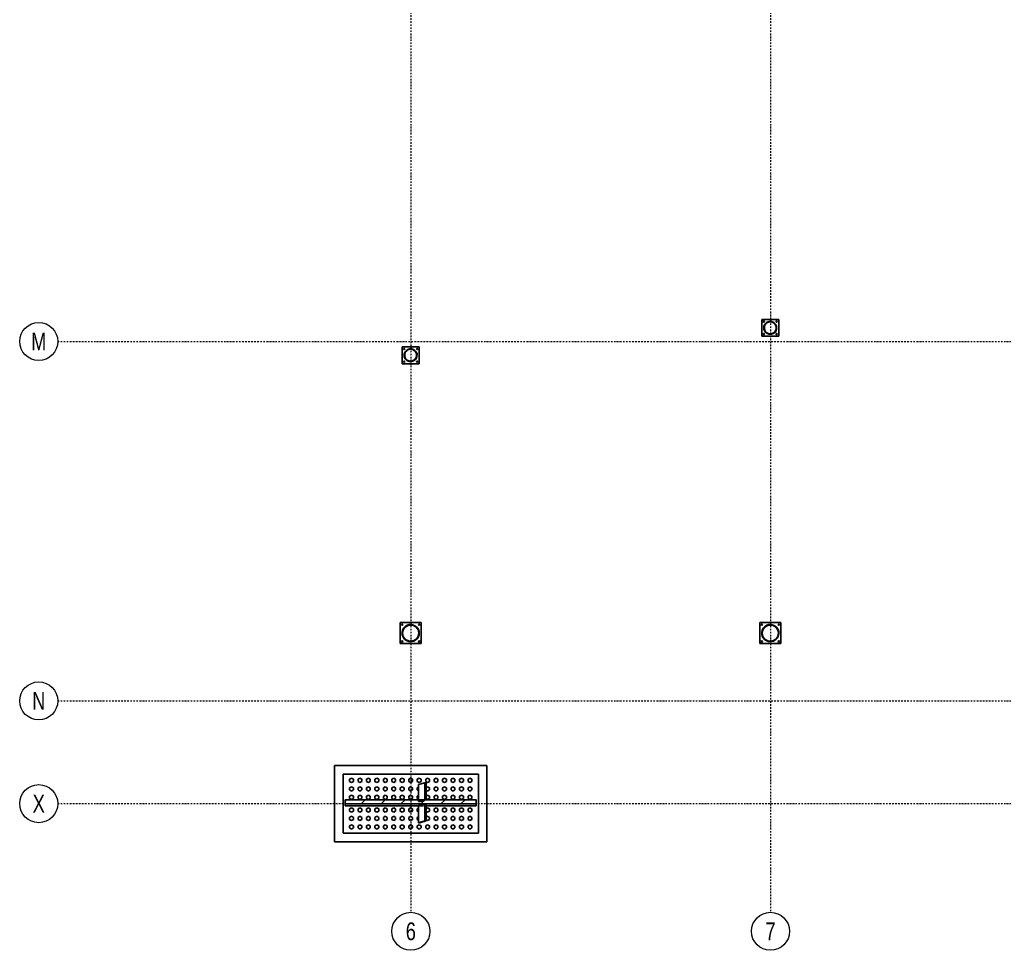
# Model space of a CAD drawing. Header units: millimetres. Extents: x 1541 to 289025, y -12015 to 47026.
# Drawn here: x 130882 to 132569, y -11969 to -10374 of the extents above; entities that cross this region are included whole.
import ezdxf
from ezdxf.enums import TextEntityAlignment as Align

# ---------------------------------------------------------------- set-up
doc = ezdxf.new("R2010")
doc.units = ezdxf.units.MM
doc.header["$LTSCALE"] = 0.1
for name, pattern in [('DASHDOTX2', [50.8, 25.4, -12.7, 0, -12.7]), ('DXK_LINE_DOT2', [3.9198, 1.9599, -1.9599]), ('DXK_LINE_DOT3', [5.9187, 2.979, -0.9799, 0.9799, -0.9799]), ('Grid Line', [3.33375, 1.905, -0.47625, 0.47625, -0.47625])]:
    doc.linetypes.add(name, pattern=pattern)
doc.layers.get('0').update_dxf_attribs({"color": 255})
doc.layers.add('E_EJES', color=8, linetype='Continuous', lineweight=9)
doc.layers.add('E_EJES-1', color=8, linetype='Grid Line', lineweight=9)
doc.styles.add('Swis721 LtCn BT_1', font='swisscl.ttf', dxfattribs={"height": 0.42})

# ---------------------------------------------------------------- blocks, each defined once
blk = doc.blocks.new('Grid - CNI_NOMBRE EJES-372759-_26_00m_LOC COLUMNAS Y MUROS PISO 7')
at = {"layer": 'E_EJES'}
blk.add_circle((0, 0), 0.003, dxfattribs=at)

msp = doc.modelspace()

# ---------------------------------------------------------------- hatches: boundary and pattern name
at = {"linetype": 'Continuous'}
h = msp.add_hatch(color=96, dxfattribs=at)
h.paths.add_polyline_path([(132178.8, -10901.8), (132178.6, -10899.6), (132177.9, -10897.6), (132176.9, -10895.7), (132175.5, -10894), (132173.8, -10892.6), (132171.9, -10891.6), (132169.9, -10891), (132167.7, -10890.7), (132165.6, -10891), (132163.5, -10891.6), (132161.6, -10892.6), (132159.9, -10894), (132158.5, -10895.7), (132157.5, -10897.6), (132156.9, -10899.6), (132156.7, -10901.8), (132156.9, -10904), (132157.5, -10906), (132158.5, -10907.9), (132159.9, -10909.6), (132161.6, -10911), (132163.5, -10912), (132165.6, -10912.6), (132167.7, -10912.9), (132169.9, -10912.6), (132171.9, -10912), (132173.8, -10911), (132175.5, -10909.6), (132176.9, -10907.9), (132177.9, -10906), (132178.6, -10904)])
h.paths.add_polyline_path([(132177.3, -10905.8), (132176.3, -10907.5), (132175, -10909.1), (132173.4, -10910.4), (132171.7, -10911.3), (132169.7, -10911.9), (132167.7, -10912.1), (132165.7, -10911.9), (132163.8, -10911.3), (132162, -10910.4), (132160.4, -10909.1), (132159.1, -10907.5), (132158.2, -10905.8), (132157.6, -10903.8), (132157.4, -10901.8), (132157.6, -10899.8), (132158.2, -10897.9), (132159.1, -10896.1), (132160.4, -10894.5), (132162, -10893.2), (132163.8, -10892.3), (132165.7, -10891.7), (132167.7, -10891.5), (132169.7, -10891.7), (132171.7, -10892.3), (132173.4, -10893.2), (132175, -10894.5), (132176.3, -10896.1), (132177.3, -10897.9), (132177.8, -10899.8), (132178, -10901.8), (132177.8, -10903.8)])
h = msp.add_hatch(color=96, dxfattribs=at)
h.paths.add_polyline_path([(131562.6, -10948.9), (131562.4, -10946.7), (131561.8, -10944.7), (131560.7, -10942.8), (131559.4, -10941.1), (131557.7, -10939.7), (131555.8, -10938.7), (131553.7, -10938.1), (131551.5, -10937.8), (131549.4, -10938.1), (131547.3, -10938.7), (131545.4, -10939.7), (131543.7, -10941.1), (131542.4, -10942.8), (131541.3, -10944.7), (131540.7, -10946.7), (131540.5, -10948.9), (131540.7, -10951.1), (131541.3, -10953.1), (131542.4, -10955), (131543.7, -10956.7), (131545.4, -10958.1), (131547.3, -10959.1), (131549.4, -10959.7), (131551.5, -10959.9), (131553.7, -10959.7), (131555.8, -10959.1), (131557.7, -10958.1), (131559.4, -10956.7), (131560.7, -10955), (131561.8, -10953.1), (131562.4, -10951.1)])
h.paths.add_polyline_path([(131561.1, -10952.8), (131560.1, -10954.6), (131558.9, -10956.2), (131557.3, -10957.5), (131555.5, -10958.4), (131553.6, -10959), (131551.5, -10959.2), (131549.5, -10959), (131547.6, -10958.4), (131545.8, -10957.5), (131544.2, -10956.2), (131543, -10954.6), (131542, -10952.8), (131541.4, -10950.9), (131541.2, -10948.9), (131541.4, -10946.9), (131542, -10944.9), (131543, -10943.2), (131544.2, -10941.6), (131545.8, -10940.3), (131547.6, -10939.4), (131549.5, -10938.8), (131551.5, -10938.6), (131553.6, -10938.8), (131555.5, -10939.4), (131557.3, -10940.3), (131558.9, -10941.6), (131560.1, -10943.2), (131561.1, -10944.9), (131561.7, -10946.9), (131561.9, -10948.9), (131561.7, -10950.9)])
h = msp.add_hatch(color=96, dxfattribs=at)
h.paths.add_polyline_path([(131566.3, -11425.1), (131566, -11422.6), (131565.4, -11420.1), (131564.3, -11417.8), (131562.8, -11415.7), (131561, -11413.8), (131558.9, -11412.4), (131556.6, -11411.3), (131554.1, -11410.6), (131551.5, -11410.4), (131549, -11410.6), (131546.5, -11411.3), (131544.2, -11412.4), (131542.1, -11413.8), (131540.3, -11415.7), (131538.8, -11417.8), (131537.7, -11420.1), (131537.1, -11422.6), (131536.8, -11425.1), (131537.1, -11427.7), (131537.7, -11430.2), (131538.8, -11432.5), (131540.3, -11434.6), (131542.1, -11436.4), (131544.2, -11437.9), (131546.5, -11438.9), (131549, -11439.6), (131551.5, -11439.8), (131554.1, -11439.6), (131556.6, -11438.9), (131558.9, -11437.9), (131561, -11436.4), (131562.8, -11434.6), (131564.3, -11432.5), (131565.4, -11430.2), (131566, -11427.7)])
h.paths.add_polyline_path([(131564.6, -11429.9), (131563.5, -11432), (131562.2, -11434), (131560.4, -11435.7), (131558.5, -11437.1), (131556.3, -11438.1), (131554, -11438.8), (131551.5, -11439), (131549.1, -11438.8), (131546.8, -11438.1), (131544.6, -11437.1), (131542.6, -11435.7), (131540.9, -11434), (131539.6, -11432), (131538.5, -11429.9), (131537.9, -11427.5), (131537.7, -11425.1), (131537.9, -11422.7), (131538.5, -11420.4), (131539.6, -11418.2), (131540.9, -11416.2), (131542.6, -11414.5), (131544.6, -11413.1), (131546.8, -11412.1), (131549.1, -11411.5), (131551.5, -11411.3), (131554, -11411.5), (131556.3, -11412.1), (131558.5, -11413.1), (131560.4, -11414.5), (131562.2, -11416.2), (131563.5, -11418.2), (131564.6, -11420.4), (131565.2, -11422.7), (131565.4, -11425.1), (131565.2, -11427.5)])
h = msp.add_hatch(color=96, dxfattribs=at)
h.paths.add_polyline_path([(132182.4, -11425.1), (132182.2, -11422.6), (132181.5, -11420.1), (132180.5, -11417.8), (132179, -11415.7), (132177.2, -11413.8), (132175.1, -11412.4), (132172.7, -11411.3), (132170.3, -11410.6), (132167.7, -11410.4), (132165.2, -11410.6), (132162.7, -11411.3), (132160.4, -11412.4), (132158.2, -11413.8), (132156.4, -11415.7), (132155, -11417.8), (132153.9, -11420.1), (132153.2, -11422.6), (132153, -11425.1), (132153.2, -11427.7), (132153.9, -11430.2), (132155, -11432.5), (132156.4, -11434.6), (132158.2, -11436.4), (132160.4, -11437.9), (132162.7, -11438.9), (132165.2, -11439.6), (132167.7, -11439.8), (132170.3, -11439.6), (132172.7, -11438.9), (132175.1, -11437.9), (132177.2, -11436.4), (132179, -11434.6), (132180.5, -11432.5), (132181.5, -11430.2), (132182.2, -11427.7)])
h.paths.add_polyline_path([(132180.7, -11429.9), (132179.7, -11432), (132178.3, -11434), (132176.6, -11435.7), (132174.6, -11437.1), (132172.4, -11438.1), (132170.1, -11438.8), (132167.7, -11439), (132165.3, -11438.8), (132163, -11438.1), (132160.8, -11437.1), (132158.8, -11435.7), (132157.1, -11434), (132155.7, -11432), (132154.7, -11429.9), (132154.1, -11427.5), (132153.9, -11425.1), (132154.1, -11422.7), (132154.7, -11420.4), (132155.7, -11418.2), (132157.1, -11416.2), (132158.8, -11414.5), (132160.8, -11413.1), (132163, -11412.1), (132165.3, -11411.5), (132167.7, -11411.3), (132170.1, -11411.5), (132172.4, -11412.1), (132174.6, -11413.1), (132176.6, -11414.5), (132178.3, -11416.2), (132179.7, -11418.2), (132180.7, -11420.4), (132181.3, -11422.7), (132181.6, -11425.1), (132181.3, -11427.5)])
h = msp.add_hatch(dxfattribs=at)
h.set_pattern_fill('', scale=7.611392, style=0, pattern_type=0)
h.set_pattern_definition([(45, (131439.663, -11710.71), (-17.088, 17.088), [])])
h.paths.add_polyline_path([(131663.9, -11710.7), (131439.7, -11710.7), (131439.2, -11715.9), (131439.2, -11718), (131663.9, -11718)])

# ---------------------------------------------------------------- linework, layer by layer
at = {"color": 2, "linetype": 'Continuous'}
for p, q in [((132182.2, -10887.3), (132153.2, -10887.3)), ((132153.2, -10887.3), (132153.2, -10916.3)), ((132182.2, -10887.3), (132182.2, -10916.3)), ((132182.2, -10916.3), (132153.2, -10916.3)), ((131566, -10934.4), (131537, -10934.4)), ((131537, -10934.4), (131537, -10963.4)), ((131566, -10934.4), (131566, -10963.4)), ((131566, -10963.4), (131537, -10963.4)), ((131569.7, -11407), (131533.4, -11407)), ((131533.4, -11407), (131533.4, -11443.2)), ((131569.7, -11407), (131569.7, -11443.2)), ((132185.8, -11407), (132149.6, -11407)), ((132149.6, -11407), (132149.6, -11443.2)), ((132185.8, -11407), (132185.8, -11443.2)), ((131569.7, -11443.2), (131533.4, -11443.2)), ((132185.8, -11443.2), (132149.6, -11443.2)), ((131421.1, -11652.3), (131682, -11652.3)), ((131421.1, -11782.7), (131421.1, -11652.3)), ((131682, -11652.3), (131682, -11782.7)), ((131435.6, -11768.2), (131435.6, -11666.8)), ((131435.6, -11666.8), (131667.5, -11666.8)), ((131667.5, -11666.8), (131667.5, -11768.2)), ((131564.9, -11684.9), (131575.6, -11681.7)), ((131564.9, -11710.7), (131564.9, -11684.9)), ((131575.6, -11681.7), (131578.1, -11681.6)), ((131575.6, -11710.8), (131575.6, -11681.7)), ((131578.1, -11710.7), (131578.1, -11681.6)), ((131439.2, -11715.9), (131439.2, -11710.7)), ((131439.2, -11710.7), (131439.7, -11710.7)), ((131439.7, -11710.7), (131439.2, -11715.9)), ((131439.2, -11715.9), (131439.2, -11718)), ((131439.2, -11721.1), (131439.2, -11718)), ((131439.2, -11718), (131663.9, -11718)), ((131564.9, -11721.1), (131439.2, -11721.1)), ((131663.9, -11710.7), (131439.7, -11710.7)), ((131564.9, -11750.1), (131564.9, -11721.1)), ((131575.6, -11710.8), (131578.1, -11710.7)), ((131575.6, -11746.9), (131575.6, -11717.8)), ((131575.6, -11717.8), (131578.1, -11717.8)), ((131578.1, -11746.9), (131578.1, -11717.8)), ((131663.9, -11721.1), (131578.1, -11721.1)), ((131663.9, -11718), (131663.9, -11710.7)), ((131663.9, -11718), (131663.9, -11721.1)), ((131564.9, -11750.1), (131575.6, -11746.9)), ((131567.2, -11750.1), (131564.9, -11750.1)), ((131567.2, -11750.1), (131578.1, -11746.9)), ((131575.6, -11746.9), (131578.1, -11746.9)), ((131667.5, -11768.2), (131435.6, -11768.2)), ((131682, -11782.7), (131421.1, -11782.7))]:
    msp.add_line(p, q, dxfattribs=at)
at = {"color": 7, "linetype": 'Continuous'}
for p, q in [((132155.7, -10890.9), (132156.3, -10890)), ((132156.3, -10891.9), (132155.7, -10890.9)), ((132156.3, -10890), (132157.4, -10890)), ((132157.4, -10891.9), (132156.3, -10891.9)), ((132157.4, -10890), (132158, -10890.9)), ((132158, -10890.9), (132157.4, -10891.9)), ((132177.5, -10890.9), (132178, -10890)), ((132178, -10891.9), (132177.5, -10890.9)), ((132178, -10890), (132179.1, -10890)), ((132179.1, -10891.9), (132178, -10891.9)), ((132179.1, -10890), (132179.7, -10890.9)), ((132179.7, -10890.9), (132179.1, -10891.9)), ((132155.7, -10912.7), (132156.3, -10911.7)), ((132156.3, -10913.7), (132155.7, -10912.7)), ((132156.3, -10911.7), (132157.4, -10911.7)), ((132157.4, -10913.7), (132156.3, -10913.7)), ((132157.4, -10911.7), (132158, -10912.7)), ((132158, -10912.7), (132157.4, -10913.7)), ((132177.5, -10912.7), (132178, -10911.7)), ((132178, -10913.7), (132177.5, -10912.7)), ((132178, -10911.7), (132179.1, -10911.7)), ((132179.1, -10913.7), (132178, -10913.7)), ((132179.1, -10911.7), (132179.7, -10912.7)), ((132179.7, -10912.7), (132179.1, -10913.7)), ((131539.5, -10938), (131540.1, -10937)), ((131540.1, -10939), (131539.5, -10938)), ((131540.1, -10937), (131541.2, -10937)), ((131541.2, -10939), (131540.1, -10939)), ((131541.2, -10937), (131541.8, -10938)), ((131541.8, -10938), (131541.2, -10939)), ((131561.3, -10938), (131561.9, -10937)), ((131561.9, -10939), (131561.3, -10938)), ((131561.9, -10937), (131563, -10937)), ((131563, -10939), (131561.9, -10939)), ((131563, -10937), (131563.6, -10938)), ((131563.6, -10938), (131563, -10939)), ((131539.5, -10959.8), (131540.1, -10958.8)), ((131540.1, -10960.7), (131539.5, -10959.8)), ((131540.1, -10958.8), (131541.2, -10958.8)), ((131541.2, -10960.7), (131540.1, -10960.7)), ((131541.2, -10958.8), (131541.8, -10959.8)), ((131541.8, -10959.8), (131541.2, -10960.7)), ((131561.3, -10959.8), (131561.9, -10958.8)), ((131561.9, -10960.7), (131561.3, -10959.8)), ((131561.9, -10958.8), (131563, -10958.8)), ((131563, -10960.7), (131561.9, -10960.7)), ((131563, -10958.8), (131563.6, -10959.8)), ((131563.6, -10959.8), (131563, -10960.7)), ((131535.9, -11410.6), (131536.5, -11409.6)), ((131536.5, -11411.6), (131535.9, -11410.6)), ((131536.5, -11409.6), (131537.6, -11409.6)), ((131537.6, -11411.6), (131536.5, -11411.6)), ((131537.6, -11409.6), (131538.2, -11410.6)), ((131538.2, -11410.6), (131537.6, -11411.6)), ((131564.9, -11410.6), (131565.5, -11409.6)), ((131565.5, -11411.6), (131564.9, -11410.6)), ((131565.5, -11409.6), (131566.6, -11409.6)), ((131566.6, -11411.6), (131565.5, -11411.6)), ((131566.6, -11409.6), (131567.2, -11410.6)), ((131567.2, -11410.6), (131566.6, -11411.6)), ((132152.1, -11410.6), (132152.6, -11409.6)), ((132152.6, -11411.6), (132152.1, -11410.6)), ((132152.6, -11409.6), (132153.8, -11409.6)), ((132153.8, -11411.6), (132152.6, -11411.6)), ((132153.8, -11409.6), (132154.3, -11410.6)), ((132154.3, -11410.6), (132153.8, -11411.6)), ((132181.1, -11410.6), (132181.6, -11409.6)), ((132181.6, -11411.6), (132181.1, -11410.6)), ((132181.6, -11409.6), (132182.8, -11409.6)), ((132182.8, -11411.6), (132181.6, -11411.6)), ((132182.8, -11409.6), (132183.3, -11410.6)), ((132183.3, -11410.6), (132182.8, -11411.6)), ((131535.9, -11439.6), (131536.5, -11438.6)), ((131536.5, -11440.6), (131535.9, -11439.6)), ((131536.5, -11438.6), (131537.6, -11438.6)), ((131537.6, -11440.6), (131536.5, -11440.6)), ((131537.6, -11438.6), (131538.2, -11439.6)), ((131538.2, -11439.6), (131537.6, -11440.6)), ((131564.9, -11439.6), (131565.5, -11438.6)), ((131565.5, -11440.6), (131564.9, -11439.6)), ((131565.5, -11438.6), (131566.6, -11438.6)), ((131566.6, -11440.6), (131565.5, -11440.6)), ((131566.6, -11438.6), (131567.2, -11439.6)), ((131567.2, -11439.6), (131566.6, -11440.6)), ((132152.1, -11439.6), (132152.6, -11438.6)), ((132152.6, -11440.6), (132152.1, -11439.6)), ((132152.6, -11438.6), (132153.8, -11438.6)), ((132153.8, -11440.6), (132152.6, -11440.6)), ((132153.8, -11438.6), (132154.3, -11439.6)), ((132154.3, -11439.6), (132153.8, -11440.6)), ((132181.1, -11439.6), (132181.6, -11438.6)), ((132181.6, -11440.6), (132181.1, -11439.6)), ((132181.6, -11438.6), (132182.8, -11438.6)), ((132182.8, -11440.6), (132181.6, -11440.6)), ((132182.8, -11438.6), (132183.3, -11439.6)), ((132183.3, -11439.6), (132182.8, -11440.6)), ((131446.8, -11675.7), (131450.1, -11673.9)), ((131450.1, -11673.9), (131453.3, -11675.7)), ((131461.3, -11675.7), (131464.6, -11673.9)), ((131464.6, -11673.9), (131467.8, -11675.7)), ((131475.8, -11675.7), (131479.1, -11673.9)), ((131479.1, -11673.9), (131482.3, -11675.7)), ((131490.3, -11675.7), (131493.6, -11673.9)), ((131493.6, -11673.9), (131496.8, -11675.7)), ((131504.8, -11675.7), (131508.1, -11673.9)), ((131508.1, -11673.9), (131511.3, -11675.7)), ((131519.3, -11675.7), (131522.6, -11673.9)), ((131522.6, -11673.9), (131525.8, -11675.7)), ((131533.8, -11675.7), (131537, -11673.9)), ((131537, -11673.9), (131540.3, -11675.7)), ((131548.3, -11675.7), (131551.5, -11673.9)), ((131551.5, -11673.9), (131554.8, -11675.7)), ((131562.8, -11675.7), (131566, -11673.9)), ((131566, -11673.9), (131569.3, -11675.7)), ((131577.3, -11675.7), (131580.5, -11673.9)), ((131580.5, -11673.9), (131583.8, -11675.7)), ((131591.8, -11675.7), (131595, -11673.9)), ((131595, -11673.9), (131598.3, -11675.7)), ((131606.3, -11675.7), (131609.5, -11673.9)), ((131609.5, -11673.9), (131612.8, -11675.7)), ((131620.8, -11675.7), (131624, -11673.9)), ((131624, -11673.9), (131627.3, -11675.7)), ((131635.3, -11675.7), (131638.5, -11673.9)), ((131638.5, -11673.9), (131641.8, -11675.7)), ((131649.8, -11675.7), (131653, -11673.9)), ((131653, -11673.9), (131656.3, -11675.7)), ((131446.8, -11679.5), (131446.8, -11675.7)), ((131450.1, -11681.4), (131446.8, -11679.5)), ((131446.8, -11690.2), (131450.1, -11688.4)), ((131446.8, -11694), (131446.8, -11690.2)), ((131453.3, -11679.5), (131450.1, -11681.4)), ((131450.1, -11688.4), (131453.3, -11690.2)), ((131453.3, -11675.7), (131453.3, -11679.5)), ((131453.3, -11690.2), (131453.3, -11694)), ((131461.3, -11679.5), (131461.3, -11675.7)), ((131464.6, -11681.4), (131461.3, -11679.5)), ((131461.3, -11690.2), (131464.6, -11688.4)), ((131461.3, -11694), (131461.3, -11690.2)), ((131467.8, -11679.5), (131464.6, -11681.4)), ((131464.6, -11688.4), (131467.8, -11690.2)), ((131467.8, -11675.7), (131467.8, -11679.5)), ((131467.8, -11690.2), (131467.8, -11694)), ((131475.8, -11679.5), (131475.8, -11675.7)), ((131479.1, -11681.4), (131475.8, -11679.5)), ((131475.8, -11690.2), (131479.1, -11688.4)), ((131475.8, -11694), (131475.8, -11690.2)), ((131482.3, -11679.5), (131479.1, -11681.4)), ((131479.1, -11688.4), (131482.3, -11690.2)), ((131482.3, -11675.7), (131482.3, -11679.5)), ((131482.3, -11690.2), (131482.3, -11694)), ((131490.3, -11679.5), (131490.3, -11675.7)), ((131493.6, -11681.4), (131490.3, -11679.5)), ((131490.3, -11690.2), (131493.6, -11688.4)), ((131490.3, -11694), (131490.3, -11690.2)), ((131496.8, -11679.5), (131493.6, -11681.4)), ((131493.6, -11688.4), (131496.8, -11690.2)), ((131496.8, -11675.7), (131496.8, -11679.5)), ((131496.8, -11690.2), (131496.8, -11694)), ((131504.8, -11679.5), (131504.8, -11675.7)), ((131508.1, -11681.4), (131504.8, -11679.5)), ((131504.8, -11690.2), (131508.1, -11688.4)), ((131504.8, -11694), (131504.8, -11690.2)), ((131511.3, -11679.5), (131508.1, -11681.4)), ((131508.1, -11688.4), (131511.3, -11690.2)), ((131511.3, -11675.7), (131511.3, -11679.5)), ((131511.3, -11690.2), (131511.3, -11694)), ((131519.3, -11679.5), (131519.3, -11675.7)), ((131522.6, -11681.4), (131519.3, -11679.5)), ((131519.3, -11690.2), (131522.6, -11688.4)), ((131519.3, -11694), (131519.3, -11690.2)), ((131525.8, -11679.5), (131522.6, -11681.4)), ((131522.6, -11688.4), (131525.8, -11690.2)), ((131525.8, -11675.7), (131525.8, -11679.5)), ((131525.8, -11690.2), (131525.8, -11694)), ((131533.8, -11679.5), (131533.8, -11675.7)), ((131537, -11681.4), (131533.8, -11679.5)), ((131533.8, -11690.2), (131537, -11688.4)), ((131533.8, -11694), (131533.8, -11690.2)), ((131540.3, -11679.5), (131537, -11681.4)), ((131537, -11688.4), (131540.3, -11690.2)), ((131540.3, -11675.7), (131540.3, -11679.5)), ((131540.3, -11690.2), (131540.3, -11694)), ((131548.3, -11679.5), (131548.3, -11675.7)), ((131551.5, -11681.4), (131548.3, -11679.5)), ((131548.3, -11690.2), (131551.5, -11688.4)), ((131548.3, -11694), (131548.3, -11690.2)), ((131554.8, -11679.5), (131551.5, -11681.4)), ((131551.5, -11688.4), (131554.8, -11690.2)), ((131554.8, -11675.7), (131554.8, -11679.5)), ((131554.8, -11690.2), (131554.8, -11694)), ((131562.8, -11679.5), (131562.8, -11675.7)), ((131566, -11681.4), (131562.8, -11679.5)), ((131562.8, -11690.2), (131565.5, -11688.7)), ((131562.8, -11694), (131562.8, -11690.2)), ((131569.3, -11679.5), (131566, -11681.4)), ((131569.3, -11675.7), (131569.3, -11679.5)), ((131577.3, -11679.5), (131577.3, -11675.7)), ((131580.5, -11681.4), (131577.3, -11679.5)), ((131580.5, -11688.4), (131578.1, -11689.8)), ((131583.8, -11679.5), (131580.5, -11681.4)), ((131580.5, -11688.4), (131583.8, -11690.2)), ((131583.8, -11675.7), (131583.8, -11679.5)), ((131583.8, -11690.2), (131583.8, -11694)), ((131591.8, -11679.5), (131591.8, -11675.7)), ((131595, -11681.4), (131591.8, -11679.5)), ((131591.8, -11690.2), (131595, -11688.4)), ((131591.8, -11694), (131591.8, -11690.2)), ((131598.3, -11679.5), (131595, -11681.4)), ((131595, -11688.4), (131598.3, -11690.2)), ((131598.3, -11675.7), (131598.3, -11679.5)), ((131598.3, -11690.2), (131598.3, -11694)), ((131606.3, -11679.5), (131606.3, -11675.7)), ((131609.5, -11681.4), (131606.3, -11679.5)), ((131606.3, -11690.2), (131609.5, -11688.4)), ((131606.3, -11694), (131606.3, -11690.2)), ((131612.8, -11679.5), (131609.5, -11681.4)), ((131609.5, -11688.4), (131612.8, -11690.2)), ((131612.8, -11675.7), (131612.8, -11679.5)), ((131612.8, -11690.2), (131612.8, -11694)), ((131620.8, -11679.5), (131620.8, -11675.7)), ((131624, -11681.4), (131620.8, -11679.5)), ((131620.8, -11690.2), (131624, -11688.4)), ((131620.8, -11694), (131620.8, -11690.2)), ((131627.3, -11679.5), (131624, -11681.4)), ((131624, -11688.4), (131627.3, -11690.2)), ((131627.3, -11675.7), (131627.3, -11679.5)), ((131627.3, -11690.2), (131627.3, -11694)), ((131635.3, -11679.5), (131635.3, -11675.7)), ((131638.5, -11681.4), (131635.3, -11679.5)), ((131635.3, -11690.2), (131638.5, -11688.4)), ((131635.3, -11694), (131635.3, -11690.2)), ((131641.8, -11679.5), (131638.5, -11681.4)), ((131638.5, -11688.4), (131641.8, -11690.2)), ((131641.8, -11675.7), (131641.8, -11679.5)), ((131641.8, -11690.2), (131641.8, -11694)), ((131649.8, -11679.5), (131649.8, -11675.7)), ((131653, -11681.4), (131649.8, -11679.5)), ((131649.8, -11690.2), (131653, -11688.4)), ((131649.8, -11694), (131649.8, -11690.2)), ((131656.3, -11679.5), (131653, -11681.4)), ((131653, -11688.4), (131656.3, -11690.2)), ((131656.3, -11675.7), (131656.3, -11679.5)), ((131656.3, -11690.2), (131656.3, -11694)), ((131450.1, -11695.9), (131446.8, -11694)), ((131446.8, -11704.7), (131450.1, -11702.9)), ((131446.8, -11708.5), (131446.8, -11704.7)), ((131453.3, -11694), (131450.1, -11695.9)), ((131450.1, -11702.9), (131453.3, -11704.7)), ((131453.3, -11704.7), (131453.3, -11708.5)), ((131464.6, -11695.9), (131461.3, -11694)), ((131461.3, -11704.7), (131464.6, -11702.9)), ((131461.3, -11708.5), (131461.3, -11704.7)), ((131467.8, -11694), (131464.6, -11695.9)), ((131464.6, -11702.9), (131467.8, -11704.7)), ((131467.8, -11704.7), (131467.8, -11708.5)), ((131479.1, -11695.9), (131475.8, -11694)), ((131475.8, -11704.7), (131479.1, -11702.9)), ((131475.8, -11708.5), (131475.8, -11704.7)), ((131482.3, -11694), (131479.1, -11695.9)), ((131479.1, -11702.9), (131482.3, -11704.7)), ((131482.3, -11704.7), (131482.3, -11708.5)), ((131493.6, -11695.9), (131490.3, -11694)), ((131490.3, -11704.7), (131493.6, -11702.9)), ((131490.3, -11708.5), (131490.3, -11704.7)), ((131496.8, -11694), (131493.6, -11695.9)), ((131493.6, -11702.9), (131496.8, -11704.7)), ((131496.8, -11704.7), (131496.8, -11708.5)), ((131508.1, -11695.9), (131504.8, -11694)), ((131504.8, -11704.7), (131508.1, -11702.9)), ((131504.8, -11708.5), (131504.8, -11704.7)), ((131511.3, -11694), (131508.1, -11695.9)), ((131508.1, -11702.9), (131511.3, -11704.7)), ((131511.3, -11704.7), (131511.3, -11708.5)), ((131522.6, -11695.9), (131519.3, -11694)), ((131519.3, -11704.7), (131522.6, -11702.9)), ((131519.3, -11708.5), (131519.3, -11704.7)), ((131525.8, -11694), (131522.6, -11695.9)), ((131522.6, -11702.9), (131525.8, -11704.7)), ((131525.8, -11704.7), (131525.8, -11708.5)), ((131537, -11695.9), (131533.8, -11694)), ((131533.8, -11704.7), (131537, -11702.9)), ((131533.8, -11708.5), (131533.8, -11704.7)), ((131540.3, -11694), (131537, -11695.9)), ((131537, -11702.9), (131540.3, -11704.7)), ((131540.3, -11704.7), (131540.3, -11708.5)), ((131551.5, -11695.9), (131548.3, -11694)), ((131548.3, -11704.7), (131551.5, -11702.9)), ((131548.3, -11708.5), (131548.3, -11704.7)), ((131554.8, -11694), (131551.5, -11695.9)), ((131551.5, -11702.9), (131554.8, -11704.7)), ((131554.8, -11704.7), (131554.8, -11708.5)), ((131565.5, -11695.6), (131562.8, -11694)), ((131562.8, -11704.7), (131565.5, -11703.2)), ((131562.8, -11708.5), (131562.8, -11704.7)), ((131580.5, -11695.9), (131578.1, -11694.5)), ((131580.5, -11702.9), (131578.1, -11704.3)), ((131583.8, -11694), (131580.5, -11695.9)), ((131580.5, -11702.9), (131583.8, -11704.7)), ((131583.8, -11704.7), (131583.8, -11708.5)), ((131595, -11695.9), (131591.8, -11694)), ((131591.8, -11704.7), (131595, -11702.9)), ((131591.8, -11708.5), (131591.8, -11704.7)), ((131598.3, -11694), (131595, -11695.9)), ((131595, -11702.9), (131598.3, -11704.7)), ((131598.3, -11704.7), (131598.3, -11708.5)), ((131609.5, -11695.9), (131606.3, -11694)), ((131606.3, -11704.7), (131609.5, -11702.9)), ((131606.3, -11708.5), (131606.3, -11704.7)), ((131612.8, -11694), (131609.5, -11695.9)), ((131609.5, -11702.9), (131612.8, -11704.7)), ((131612.8, -11704.7), (131612.8, -11708.5)), ((131624, -11695.9), (131620.8, -11694)), ((131620.8, -11704.7), (131624, -11702.9)), ((131620.8, -11708.5), (131620.8, -11704.7)), ((131627.3, -11694), (131624, -11695.9)), ((131624, -11702.9), (131627.3, -11704.7)), ((131627.3, -11704.7), (131627.3, -11708.5)), ((131638.5, -11695.9), (131635.3, -11694)), ((131635.3, -11704.7), (131638.5, -11702.9)), ((131635.3, -11708.5), (131635.3, -11704.7)), ((131641.8, -11694), (131638.5, -11695.9)), ((131638.5, -11702.9), (131641.8, -11704.7)), ((131641.8, -11704.7), (131641.8, -11708.5)), ((131653, -11695.9), (131649.8, -11694)), ((131649.8, -11704.7), (131653, -11702.9)), ((131649.8, -11708.5), (131649.8, -11704.7)), ((131656.3, -11694), (131653, -11695.9)), ((131653, -11702.9), (131656.3, -11704.7)), ((131656.3, -11704.7), (131656.3, -11708.5)), ((131450.1, -11710.4), (131446.8, -11708.5)), ((131446.8, -11726.5), (131450.1, -11724.6)), ((131453.3, -11708.5), (131450.1, -11710.4)), ((131450.1, -11724.6), (131453.3, -11726.5)), ((131464.6, -11710.4), (131461.3, -11708.5)), ((131461.3, -11726.5), (131464.6, -11724.6)), ((131467.8, -11708.5), (131464.6, -11710.4)), ((131464.6, -11724.6), (131467.8, -11726.5)), ((131479.1, -11710.4), (131475.8, -11708.5)), ((131475.8, -11726.5), (131479.1, -11724.6)), ((131482.3, -11708.5), (131479.1, -11710.4)), ((131479.1, -11724.6), (131482.3, -11726.5)), ((131493.6, -11710.4), (131490.3, -11708.5)), ((131490.3, -11726.5), (131493.6, -11724.6)), ((131496.8, -11708.5), (131493.6, -11710.4)), ((131493.6, -11724.6), (131496.8, -11726.5)), ((131508.1, -11710.4), (131504.8, -11708.5)), ((131504.8, -11726.5), (131508.1, -11724.6)), ((131511.3, -11708.5), (131508.1, -11710.4)), ((131508.1, -11724.6), (131511.3, -11726.5)), ((131522.6, -11710.4), (131519.3, -11708.5)), ((131519.3, -11726.5), (131522.6, -11724.6)), ((131525.8, -11708.5), (131522.6, -11710.4)), ((131522.6, -11724.6), (131525.8, -11726.5)), ((131537, -11710.4), (131533.8, -11708.5)), ((131533.8, -11726.5), (131537, -11724.6)), ((131540.3, -11708.5), (131537, -11710.4)), ((131537, -11724.6), (131540.3, -11726.5)), ((131551.5, -11710.4), (131548.3, -11708.5)), ((131548.3, -11726.5), (131551.5, -11724.6)), ((131554.8, -11708.5), (131551.5, -11710.4)), ((131551.5, -11724.6), (131554.8, -11726.5)), ((131565.5, -11710.1), (131562.8, -11708.5)), ((131580.5, -11710.4), (131578.1, -11708.9)), ((131580.5, -11724.6), (131578.1, -11726)), ((131583.8, -11708.5), (131580.5, -11710.4)), ((131580.5, -11724.6), (131583.8, -11726.5)), ((131595, -11710.4), (131591.8, -11708.5)), ((131591.8, -11726.5), (131595, -11724.6)), ((131598.3, -11708.5), (131595, -11710.4)), ((131595, -11724.6), (131598.3, -11726.5)), ((131609.5, -11710.4), (131606.3, -11708.5)), ((131606.3, -11726.5), (131609.5, -11724.6)), ((131612.8, -11708.5), (131609.5, -11710.4)), ((131609.5, -11724.6), (131612.8, -11726.5)), ((131624, -11710.4), (131620.8, -11708.5)), ((131620.8, -11726.5), (131624, -11724.6)), ((131627.3, -11708.5), (131624, -11710.4)), ((131624, -11724.6), (131627.3, -11726.5)), ((131638.5, -11710.4), (131635.3, -11708.5)), ((131635.3, -11726.5), (131638.5, -11724.6)), ((131641.8, -11708.5), (131638.5, -11710.4)), ((131638.5, -11724.6), (131641.8, -11726.5)), ((131653, -11710.4), (131649.8, -11708.5)), ((131649.8, -11726.5), (131653, -11724.6)), ((131656.3, -11708.5), (131653, -11710.4)), ((131653, -11724.6), (131656.3, -11726.5)), ((131446.8, -11730.2), (131446.8, -11726.5)), ((131450.1, -11732.1), (131446.8, -11730.2)), ((131446.8, -11741), (131450.1, -11739.1)), ((131446.8, -11744.7), (131446.8, -11741)), ((131453.3, -11730.2), (131450.1, -11732.1)), ((131450.1, -11739.1), (131453.3, -11741)), ((131453.3, -11726.5), (131453.3, -11730.2)), ((131453.3, -11741), (131453.3, -11744.7)), ((131461.3, -11730.2), (131461.3, -11726.5)), ((131464.6, -11732.1), (131461.3, -11730.2)), ((131461.3, -11741), (131464.6, -11739.1)), ((131461.3, -11744.7), (131461.3, -11741)), ((131467.8, -11730.2), (131464.6, -11732.1)), ((131464.6, -11739.1), (131467.8, -11741)), ((131467.8, -11726.5), (131467.8, -11730.2)), ((131467.8, -11741), (131467.8, -11744.7)), ((131475.8, -11730.2), (131475.8, -11726.5)), ((131479.1, -11732.1), (131475.8, -11730.2)), ((131475.8, -11741), (131479.1, -11739.1)), ((131475.8, -11744.7), (131475.8, -11741)), ((131482.3, -11730.2), (131479.1, -11732.1)), ((131479.1, -11739.1), (131482.3, -11741)), ((131482.3, -11726.5), (131482.3, -11730.2)), ((131482.3, -11741), (131482.3, -11744.7)), ((131490.3, -11730.2), (131490.3, -11726.5)), ((131493.6, -11732.1), (131490.3, -11730.2)), ((131490.3, -11741), (131493.6, -11739.1)), ((131490.3, -11744.7), (131490.3, -11741)), ((131496.8, -11730.2), (131493.6, -11732.1)), ((131493.6, -11739.1), (131496.8, -11741)), ((131496.8, -11726.5), (131496.8, -11730.2)), ((131496.8, -11741), (131496.8, -11744.7)), ((131504.8, -11730.2), (131504.8, -11726.5)), ((131508.1, -11732.1), (131504.8, -11730.2)), ((131504.8, -11741), (131508.1, -11739.1)), ((131504.8, -11744.7), (131504.8, -11741)), ((131511.3, -11730.2), (131508.1, -11732.1)), ((131508.1, -11739.1), (131511.3, -11741)), ((131511.3, -11726.5), (131511.3, -11730.2)), ((131511.3, -11741), (131511.3, -11744.7)), ((131519.3, -11730.2), (131519.3, -11726.5)), ((131522.6, -11732.1), (131519.3, -11730.2)), ((131519.3, -11741), (131522.6, -11739.1)), ((131519.3, -11744.7), (131519.3, -11741)), ((131525.8, -11730.2), (131522.6, -11732.1)), ((131522.6, -11739.1), (131525.8, -11741)), ((131525.8, -11726.5), (131525.8, -11730.2)), ((131525.8, -11741), (131525.8, -11744.7)), ((131533.8, -11730.2), (131533.8, -11726.5)), ((131537, -11732.1), (131533.8, -11730.2)), ((131533.8, -11741), (131537, -11739.1)), ((131533.8, -11744.7), (131533.8, -11741)), ((131540.3, -11730.2), (131537, -11732.1)), ((131537, -11739.1), (131540.3, -11741)), ((131540.3, -11726.5), (131540.3, -11730.2)), ((131540.3, -11741), (131540.3, -11744.7)), ((131548.3, -11730.2), (131548.3, -11726.5)), ((131551.5, -11732.1), (131548.3, -11730.2)), ((131548.3, -11741), (131551.5, -11739.1)), ((131548.3, -11744.7), (131548.3, -11741)), ((131554.8, -11730.2), (131551.5, -11732.1)), ((131551.5, -11739.1), (131554.8, -11741)), ((131554.8, -11726.5), (131554.8, -11730.2)), ((131554.8, -11741), (131554.8, -11744.7)), ((131562.8, -11726.5), (131565.5, -11724.9)), ((131562.8, -11730.2), (131562.8, -11726.5)), ((131565.5, -11731.8), (131562.8, -11730.2)), ((131562.8, -11741), (131565.5, -11739.4)), ((131562.8, -11744.7), (131562.8, -11741)), ((131580.5, -11732.1), (131578.1, -11730.7)), ((131580.5, -11739.1), (131578.1, -11740.5)), ((131583.8, -11730.2), (131580.5, -11732.1)), ((131580.5, -11739.1), (131583.8, -11741)), ((131583.8, -11726.5), (131583.8, -11730.2)), ((131583.8, -11741), (131583.8, -11744.7)), ((131591.8, -11730.2), (131591.8, -11726.5)), ((131595, -11732.1), (131591.8, -11730.2)), ((131591.8, -11741), (131595, -11739.1)), ((131591.8, -11744.7), (131591.8, -11741)), ((131598.3, -11730.2), (131595, -11732.1)), ((131595, -11739.1), (131598.3, -11741)), ((131598.3, -11726.5), (131598.3, -11730.2)), ((131598.3, -11741), (131598.3, -11744.7)), ((131606.3, -11730.2), (131606.3, -11726.5)), ((131609.5, -11732.1), (131606.3, -11730.2)), ((131606.3, -11741), (131609.5, -11739.1)), ((131606.3, -11744.7), (131606.3, -11741)), ((131612.8, -11730.2), (131609.5, -11732.1)), ((131609.5, -11739.1), (131612.8, -11741)), ((131612.8, -11726.5), (131612.8, -11730.2)), ((131612.8, -11741), (131612.8, -11744.7)), ((131620.8, -11730.2), (131620.8, -11726.5)), ((131624, -11732.1), (131620.8, -11730.2)), ((131620.8, -11741), (131624, -11739.1)), ((131620.8, -11744.7), (131620.8, -11741)), ((131627.3, -11730.2), (131624, -11732.1)), ((131624, -11739.1), (131627.3, -11741)), ((131627.3, -11726.5), (131627.3, -11730.2)), ((131627.3, -11741), (131627.3, -11744.7)), ((131635.3, -11730.2), (131635.3, -11726.5)), ((131638.5, -11732.1), (131635.3, -11730.2)), ((131635.3, -11741), (131638.5, -11739.1)), ((131635.3, -11744.7), (131635.3, -11741)), ((131641.8, -11730.2), (131638.5, -11732.1)), ((131638.5, -11739.1), (131641.8, -11741)), ((131641.8, -11726.5), (131641.8, -11730.2)), ((131641.8, -11741), (131641.8, -11744.7)), ((131649.8, -11730.2), (131649.8, -11726.5)), ((131653, -11732.1), (131649.8, -11730.2)), ((131649.8, -11741), (131653, -11739.1)), ((131649.8, -11744.7), (131649.8, -11741)), ((131656.3, -11730.2), (131653, -11732.1)), ((131653, -11739.1), (131656.3, -11741)), ((131656.3, -11726.5), (131656.3, -11730.2)), ((131656.3, -11741), (131656.3, -11744.7)), ((131450.1, -11746.6), (131446.8, -11744.7)), ((131446.8, -11755.5), (131450.1, -11753.6)), ((131446.8, -11759.2), (131446.8, -11755.5)), ((131453.3, -11744.7), (131450.1, -11746.6)), ((131450.1, -11753.6), (131453.3, -11755.5)), ((131453.3, -11755.5), (131453.3, -11759.2)), ((131464.6, -11746.6), (131461.3, -11744.7)), ((131461.3, -11755.5), (131464.6, -11753.6)), ((131461.3, -11759.2), (131461.3, -11755.5)), ((131467.8, -11744.7), (131464.6, -11746.6)), ((131464.6, -11753.6), (131467.8, -11755.5)), ((131467.8, -11755.5), (131467.8, -11759.2)), ((131479.1, -11746.6), (131475.8, -11744.7)), ((131475.8, -11755.5), (131479.1, -11753.6)), ((131475.8, -11759.2), (131475.8, -11755.5)), ((131482.3, -11744.7), (131479.1, -11746.6)), ((131479.1, -11753.6), (131482.3, -11755.5)), ((131482.3, -11755.5), (131482.3, -11759.2)), ((131493.6, -11746.6), (131490.3, -11744.7)), ((131490.3, -11755.5), (131493.6, -11753.6)), ((131490.3, -11759.2), (131490.3, -11755.5)), ((131496.8, -11744.7), (131493.6, -11746.6)), ((131493.6, -11753.6), (131496.8, -11755.5)), ((131496.8, -11755.5), (131496.8, -11759.2)), ((131508.1, -11746.6), (131504.8, -11744.7)), ((131504.8, -11755.5), (131508.1, -11753.6)), ((131504.8, -11759.2), (131504.8, -11755.5)), ((131511.3, -11744.7), (131508.1, -11746.6)), ((131508.1, -11753.6), (131511.3, -11755.5)), ((131511.3, -11755.5), (131511.3, -11759.2)), ((131522.6, -11746.6), (131519.3, -11744.7)), ((131519.3, -11755.5), (131522.6, -11753.6)), ((131519.3, -11759.2), (131519.3, -11755.5)), ((131525.8, -11744.7), (131522.6, -11746.6)), ((131522.6, -11753.6), (131525.8, -11755.5)), ((131525.8, -11755.5), (131525.8, -11759.2)), ((131537, -11746.6), (131533.8, -11744.7)), ((131533.8, -11755.5), (131537, -11753.6)), ((131533.8, -11759.2), (131533.8, -11755.5)), ((131540.3, -11744.7), (131537, -11746.6)), ((131537, -11753.6), (131540.3, -11755.5)), ((131540.3, -11755.5), (131540.3, -11759.2)), ((131551.5, -11746.6), (131548.3, -11744.7)), ((131548.3, -11755.5), (131551.5, -11753.6)), ((131548.3, -11759.2), (131548.3, -11755.5)), ((131554.8, -11744.7), (131551.5, -11746.6)), ((131551.5, -11753.6), (131554.8, -11755.5)), ((131554.8, -11755.5), (131554.8, -11759.2)), ((131565.5, -11746.3), (131562.8, -11744.7)), ((131562.8, -11755.5), (131566, -11753.6)), ((131562.8, -11759.2), (131562.8, -11755.5)), ((131566, -11753.6), (131569.3, -11755.5)), ((131569.3, -11755.5), (131569.3, -11759.2)), ((131577.3, -11755.5), (131580.5, -11753.6)), ((131577.3, -11759.2), (131577.3, -11755.5)), ((131580.5, -11746.6), (131578.1, -11745.2)), ((131583.8, -11744.7), (131580.5, -11746.6)), ((131580.5, -11753.6), (131583.8, -11755.5)), ((131583.8, -11755.5), (131583.8, -11759.2)), ((131595, -11746.6), (131591.8, -11744.7)), ((131591.8, -11755.5), (131595, -11753.6)), ((131591.8, -11759.2), (131591.8, -11755.5)), ((131598.3, -11744.7), (131595, -11746.6)), ((131595, -11753.6), (131598.3, -11755.5)), ((131598.3, -11755.5), (131598.3, -11759.2)), ((131609.5, -11746.6), (131606.3, -11744.7)), ((131606.3, -11755.5), (131609.5, -11753.6)), ((131606.3, -11759.2), (131606.3, -11755.5)), ((131612.8, -11744.7), (131609.5, -11746.6)), ((131609.5, -11753.6), (131612.8, -11755.5)), ((131612.8, -11755.5), (131612.8, -11759.2)), ((131624, -11746.6), (131620.8, -11744.7)), ((131620.8, -11755.5), (131624, -11753.6)), ((131620.8, -11759.2), (131620.8, -11755.5)), ((131627.3, -11744.7), (131624, -11746.6)), ((131624, -11753.6), (131627.3, -11755.5)), ((131627.3, -11755.5), (131627.3, -11759.2)), ((131638.5, -11746.6), (131635.3, -11744.7)), ((131635.3, -11755.5), (131638.5, -11753.6)), ((131635.3, -11759.2), (131635.3, -11755.5)), ((131641.8, -11744.7), (131638.5, -11746.6)), ((131638.5, -11753.6), (131641.8, -11755.5)), ((131641.8, -11755.5), (131641.8, -11759.2)), ((131653, -11746.6), (131649.8, -11744.7)), ((131649.8, -11755.5), (131653, -11753.6)), ((131649.8, -11759.2), (131649.8, -11755.5)), ((131656.3, -11744.7), (131653, -11746.6)), ((131653, -11753.6), (131656.3, -11755.5)), ((131656.3, -11755.5), (131656.3, -11759.2)), ((131450.1, -11761.1), (131446.8, -11759.2)), ((131453.3, -11759.2), (131450.1, -11761.1)), ((131464.6, -11761.1), (131461.3, -11759.2)), ((131467.8, -11759.2), (131464.6, -11761.1)), ((131479.1, -11761.1), (131475.8, -11759.2)), ((131482.3, -11759.2), (131479.1, -11761.1)), ((131493.6, -11761.1), (131490.3, -11759.2)), ((131496.8, -11759.2), (131493.6, -11761.1)), ((131508.1, -11761.1), (131504.8, -11759.2)), ((131511.3, -11759.2), (131508.1, -11761.1)), ((131522.6, -11761.1), (131519.3, -11759.2)), ((131525.8, -11759.2), (131522.6, -11761.1)), ((131537, -11761.1), (131533.8, -11759.2)), ((131540.3, -11759.2), (131537, -11761.1)), ((131551.5, -11761.1), (131548.3, -11759.2)), ((131554.8, -11759.2), (131551.5, -11761.1)), ((131566, -11761.1), (131562.8, -11759.2)), ((131569.3, -11759.2), (131566, -11761.1)), ((131580.5, -11761.1), (131577.3, -11759.2)), ((131583.8, -11759.2), (131580.5, -11761.1)), ((131595, -11761.1), (131591.8, -11759.2)), ((131598.3, -11759.2), (131595, -11761.1)), ((131609.5, -11761.1), (131606.3, -11759.2)), ((131612.8, -11759.2), (131609.5, -11761.1)), ((131624, -11761.1), (131620.8, -11759.2)), ((131627.3, -11759.2), (131624, -11761.1)), ((131638.5, -11761.1), (131635.3, -11759.2)), ((131641.8, -11759.2), (131638.5, -11761.1)), ((131653, -11761.1), (131649.8, -11759.2)), ((131656.3, -11759.2), (131653, -11761.1))]:
    msp.add_line(p, q, dxfattribs=at)
at = {"color": 7, "linetype": 'DXK_LINE_DOT3'}
for p, q in [((131551.5, -11425.1), (131551.5, -11425.1)), ((132167.7, -11425.1), (132167.7, -11425.1))]:
    msp.add_line(p, q, dxfattribs=at)
at = {"color": 7, "linetype": 'DXK_LINE_DOT2'}
for p, q in [((131564.9, -11714), (131564.9, -11710.7)), ((131564.9, -11714), (131575.6, -11710.8)), ((131567.2, -11714), (131564.9, -11714)), ((131564.9, -11721), (131575.6, -11717.8)), ((131564.9, -11721.1), (131564.9, -11721)), ((131578.1, -11721.1), (131564.9, -11721.1)), ((131567.2, -11714), (131578.1, -11710.7))]:
    msp.add_line(p, q, dxfattribs=at)
at = {"color": 2, "linetype": 'Continuous'}
for centre, radius, start, end in [((132167.7, -10901.8), 11.1, 11.25, 191.25), ((132167.7, -10901.8), 10.3, 348.75, 168.75), ((132167.7, -10901.8), 11.1, 191.25, 11.25), ((132167.7, -10901.8), 10.3, 168.75, 348.75), ((131551.5, -10948.9), 11.1, 11.25, 191.25), ((131551.5, -10948.9), 11.1, 191.25, 11.25), ((131551.5, -10948.9), 10.3, 168.75, 348.75), ((131551.5, -10948.9), 10.3, 348.75, 168.75), ((131551.5, -11425.1), 14.7, 10, 190), ((131551.5, -11425.1), 13.8, 350, 170), ((132167.7, -11425.1), 14.7, 10, 190), ((132167.7, -11425.1), 13.8, 350, 170), ((131551.5, -11425.1), 14.7, 190, 10), ((131551.5, -11425.1), 13.8, 170, 350), ((132167.7, -11425.1), 14.7, 190, 10), ((132167.7, -11425.1), 13.8, 170, 350)]:
    msp.add_arc(centre, radius, start, end, dxfattribs=at)
at = {"layer": 'E_EJES'}
for centre in [(131551.8, -11936.3), (132168, -11936.3)]:
    msp.add_circle(centre, 32.6, dxfattribs=at)
at = {"layer": 'E_EJES-1', "linetype": 'DASHDOTX2'}
for p, q in [((131551.8, -9278.2), (131551.8, -11903.7)), ((132168, -9278.2), (132168, -11903.7)), ((130946.9, -10925.2), (138169.7, -10925.2)), ((130946.9, -11541.3), (138169.7, -11541.3)), ((130946.9, -11717.5), (138169.7, -11717.5))]:
    msp.add_line(p, q, dxfattribs=at)

# ---------------------------------------------------------------- block references
at = {"layer": 'E_EJES', "xscale": 10873.41661564557, "yscale": 10873.41661564557, "zscale": 10873.41661564557, "rotation": 269.9999999999994}
for p in [(130914.3, -10925.2), (130914.3, -11541.3), (130914.3, -11717.5)]:
    msp.add_blockref('Grid - CNI_NOMBRE EJES-372759-_26_00m_LOC COLUMNAS Y MUROS PISO 7', p, dxfattribs=at)

# ---------------------------------------------------------------- texts
at = {"layer": 'E_EJES', "style": 'Swis721 LtCn BT_1'}
for s, p in [('M', (130914.3, -10925.2)), ('N', (130914.3, -11541.3)), ('X', (130914.3, -11717.5)), ('6', (131551.8, -11936.3)), ('7', (132168, -11936.3))]:
    msp.add_text(s, height=30.4, dxfattribs=at).set_placement(p, align=Align.MIDDLE_CENTER)

doc.saveas('drawing.dxf')
